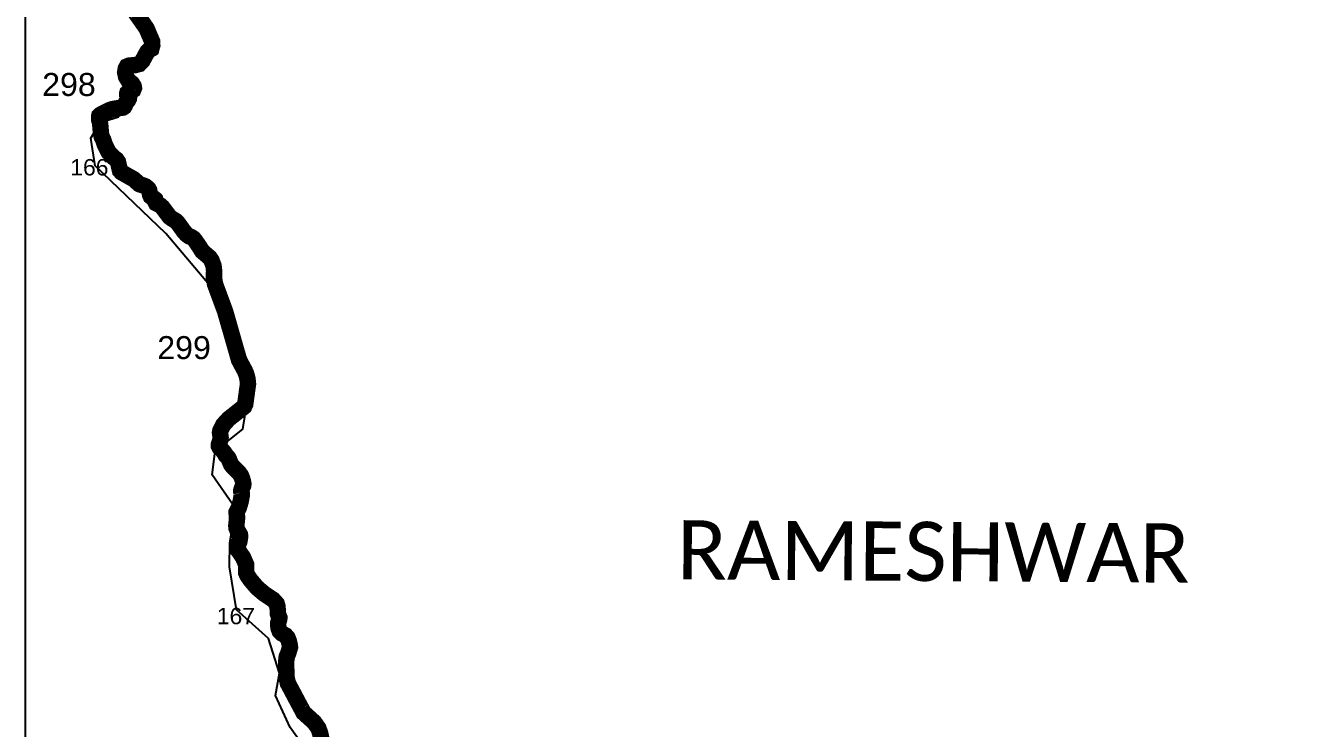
# Model space of a CAD drawing. Header units: metres. Extents: x 0 to 561379, y 0 to 4092696.
# Drawn here: x 319714 to 323576, y 1827166 to 1829308 of the extents above; entities that cross this region are included whole.
import ezdxf

# ---------------------------------------------------------------- set-up
doc = ezdxf.new("R2010")
doc.units = ezdxf.units.M
for name, color, linetype in [('COASTLINE', 5, 'Continuous'), ('NATURALLY PROTECTED', 3, 'Continuous'), ('UNPROTECTED', 130, 'Continuous'), ('VILLAGE BOUNDRY', 32, 'Continuous'), ('VILLAGE NAME', 1, 'Continuous')]:
    doc.layers.add(name, color=color, linetype=linetype)
doc.styles.get("Standard").update_dxf_attribs({"font": 'arial.ttf'})
picture_1 = doc.add_image_def('image1.ecw', size_in_pixel=(466537, 1349983.0))

msp = doc.modelspace()

# ---------------------------------------------------------------- linework, layer by layer
at = {"layer": 'COASTLINE', "flags": 128}
msp.add_lwpolyline([(320064.7, 1829325.7), (320083.5, 1829299), (320091.5, 1829280.2), (320096.3, 1829269.1), (320100.4, 1829259.3), (320101, 1829247.9), (320098.1, 1829236.8), (320090.4, 1829232.5), (320085.2, 1829226.8), (320078, 1829213.4), (320070.9, 1829200.2), (320061.8, 1829190.8), (320049.2, 1829187.4), (320040.2, 1829186.6), (320030.3, 1829185.7), (320023.7, 1829183), (320020.3, 1829176.8), (320018.3, 1829165.3), (320021.1, 1829151.8), (320028.8, 1829139.2), (320038.9, 1829131.6), (320044, 1829123.7), (320045.1, 1829117.5), (320042.8, 1829111.8), (320038.2, 1829109.2), (320036, 1829108.7), (320033.6, 1829108.8), (320031.9, 1829109.3), (320030.8, 1829109.3), (320030, 1829109), (320029.5, 1829108.3), (320028.5, 1829106.6), (320027.5, 1829104.3), (320026.7, 1829103.2), (320025.7, 1829102.6), (320024.9, 1829102), (320024.7, 1829101.3), (320024.7, 1829100.6), (320025.6, 1829099.6), (320027.2, 1829097.4), (320028.9, 1829091.9), (320030.1, 1829087.8), (320029.8, 1829085.2), (320027.4, 1829080.4), (320023.1, 1829075.5), (320020.3, 1829072.1), (320018.5, 1829067.2), (320017.2, 1829063.5), (320015.2, 1829060.2), (320011.1, 1829057.7), (320006.7, 1829057), (319998.1, 1829056.3), (319979.4, 1829053.2), (319970.4, 1829050), (319965.9, 1829048), (319952.8, 1829041.2), (319942.7, 1829036), (319939.6, 1829033), (319938.9, 1829029.8), (319938.8, 1829022.3), (319941, 1829014.3), (319942.3, 1829006.4), (319943.3, 1828995.7), (319944.7, 1828977.5), (319947.2, 1828968), (319951.6, 1828959.7), (319955.9, 1828946), (319962.3, 1828933.2), (319968, 1828921.9), (319981.1, 1828907.6), (319991.5, 1828899.7), (319996.5, 1828892.2), (319999.9, 1828877.2), (320002.7, 1828865.5), (320007.4, 1828860.6), (320023.7, 1828851.4), (320044.2, 1828839.8), (320053.6, 1828831.5), (320060.6, 1828825.3), (320064.4, 1828823.4), (320071.9, 1828821.3), (320080, 1828818), (320086.1, 1828813.2), (320089.3, 1828810), (320091.6, 1828805.9), (320092.8, 1828799.7), (320094.3, 1828791.9), (320096.3, 1828787.5), (320101.6, 1828783.4), (320107.6, 1828780.2), (320109.7, 1828778.3), (320110.3, 1828775.1), (320110.7, 1828770.1), (320112.4, 1828766.8), (320117.9, 1828763.9), (320125.3, 1828759.9), (320131.8, 1828754.1), (320139.8, 1828743.4), (320146.7, 1828734.1), (320153, 1828725.7), (320160.1, 1828720.1), (320171.8, 1828713.1), (320178.4, 1828707), (320186, 1828696.4), (320196.5, 1828681.6), (320204.9, 1828672.1), (320212.8, 1828666), (320219.9, 1828663.4), (320226.8, 1828658.8), (320232.6, 1828651.5), (320243.7, 1828635.3), (320253.2, 1828620.1), (320259.6, 1828614.6), (320268.8, 1828606.9), (320275.9, 1828600.8), (320281.3, 1828592.6), (320287.6, 1828576), (320289.2, 1828562.2), (320288.9, 1828539.7), (320292.1, 1828520.2), (320322.8, 1828437.5), (320365.5, 1828288.7), (320382.9, 1828256.5), (320387.3, 1828246.1), (320391, 1828232.2), (320392.7, 1828216), (320390.3, 1828199), (320386.3, 1828169.7), (320384.1, 1828154), (320380.7, 1828146.9), (320375.1, 1828142.4), (320365.4, 1828134.7), (320350.7, 1828123), (320333.9, 1828109.8), (320316.9, 1828091.2), (320313.6, 1828084.5), (320310.2, 1828077.7), (320308.2, 1828073.5), (320307.3, 1828067.7), (320308.3, 1828060.5), (320309.3, 1828052.7), (320308.4, 1828045.7), (320306.3, 1828039.3), (320304.1, 1828032.5), (320304.2, 1828026.4), (320306.5, 1828021.9), (320314.1, 1828014.3), (320319.6, 1828007.5), (320322.1, 1828004), (320324, 1827999.9), (320325.5, 1827997.8), (320328.5, 1827995.4), (320332.8, 1827990.5), (320335.1, 1827985.7), (320337, 1827980.6), (320340.8, 1827971.4), (320344.7, 1827966), (320350.6, 1827960), (320353.6, 1827957), (320359.3, 1827951.2), (320365.6, 1827944.9), (320371.3, 1827936.9), (320374.8, 1827928.2), (320377.1, 1827919.9), (320378.6, 1827911.6), (320377.9, 1827906.4), (320376.3, 1827902.9), (320374, 1827898), (320372.3, 1827892.9), (320371.8, 1827890.5), (320372.2, 1827887.3), (320373.7, 1827882.3), (320374, 1827878.6), (320372.3, 1827869.3), (320370.1, 1827857.3), (320364.7, 1827839.1), (320360.7, 1827831.3), (320358, 1827826), (320358, 1827821), (320359.1, 1827813), (320359, 1827804), (320358.1, 1827795.1), (320356.9, 1827784.1), (320357.6, 1827777.3), (320360.1, 1827770.9), (320364.7, 1827762.8), (320368.3, 1827756.4), (320368.9, 1827751.6), (320367.5, 1827742.7), (320366.3, 1827735.6), (320364.2, 1827731), (320360.8, 1827723.4), (320359.8, 1827717.2), (320362.5, 1827709.8), (320369, 1827700.2), (320377.2, 1827688.2), (320382.8, 1827675.5), (320386.7, 1827666.5), (320386.9, 1827651), (320387, 1827641), (320390.1, 1827633.9), (320399.4, 1827619.9), (320420.3, 1827595.3), (320441.3, 1827577.5), (320456.3, 1827567.5), (320469.2, 1827558.9), (320480, 1827546.8), (320482.6, 1827537.8), (320483.4, 1827524.8), (320483.9, 1827515.6), (320485.9, 1827510.6), (320488.3, 1827504.5), (320487.9, 1827499.5), (320484.9, 1827489.2), (320484.3, 1827482.3), (320485.9, 1827471.6), (320489.3, 1827462.4), (320495.9, 1827456), (320506.9, 1827450.2), (320512.6, 1827443.9), (320516.7, 1827434.1), (320519.4, 1827423.4), (320520.6, 1827414), (320518.3, 1827406.2), (320515.2, 1827395.8), (320510.6, 1827385), (320508.8, 1827368.7), (320509.3, 1827348.5), (320509.9, 1827323.6), (320514, 1827304.5), (320522.4, 1827288.9), (320537.6, 1827260.3), (320551.4, 1827234.4), (320561.9, 1827214.8), (320576.5, 1827201.6), (320594.2, 1827185.6), (320606.9, 1827167.7), (320612.6, 1827151.9)], dxfattribs=at)
at = {"layer": 'NATURALLY PROTECTED', "const_width": 50, "flags": 128}
for points in [[(320052.6, 1829343), (320064.7, 1829325.7), (320083.5, 1829299), (320091.5, 1829280.2), (320096.3, 1829269.1), (320100.4, 1829259.3), (320101, 1829247.9), (320098.1, 1829236.8), (320090.4, 1829232.5), (320085.2, 1829226.8), (320078, 1829213.4), (320070.9, 1829200.2), (320061.8, 1829190.8), (320049.2, 1829187.4), (320040.2, 1829186.6), (320030.3, 1829185.7), (320023.7, 1829183), (320020.3, 1829176.8), (320018.3, 1829165.3), (320021.1, 1829151.8), (320028.8, 1829139.2), (320038.9, 1829131.6), (320044, 1829123.7), (320045.1, 1829117.5), (320042.8, 1829111.8), (320038.2, 1829109.2), (320036, 1829108.7), (320033.6, 1829108.8), (320031.9, 1829109.3), (320030.8, 1829109.3), (320030, 1829109), (320029.5, 1829108.3), (320028.5, 1829106.6), (320027.5, 1829104.3), (320026.7, 1829103.2), (320025.7, 1829102.6), (320024.9, 1829102), (320024.7, 1829101.3), (320024.7, 1829100.6), (320025.6, 1829099.6), (320027.2, 1829097.4), (320028.9, 1829091.9), (320030.1, 1829087.8), (320029.8, 1829085.2), (320027.4, 1829080.4), (320023.1, 1829075.5), (320020.3, 1829072.1), (320018.5, 1829067.2), (320017.2, 1829063.5), (320015.2, 1829060.2), (320011.1, 1829057.7), (320006.7, 1829057), (319998.1, 1829056.3), (319979.4, 1829053.2), (319970.4, 1829050), (319965.9, 1829048), (319962.6, 1829046.3)], [(320054.4, 1828830.8), (320060.6, 1828825.3), (320064.4, 1828823.4), (320071.9, 1828821.3), (320080, 1828818), (320086.1, 1828813.2), (320089.3, 1828810), (320091.6, 1828805.9), (320092.8, 1828799.7), (320094.3, 1828791.9), (320096.3, 1828787.5), (320101.6, 1828783.4), (320107.6, 1828780.2), (320109.7, 1828778.3), (320110.3, 1828775.1), (320110.7, 1828770.1), (320112.4, 1828766.8), (320117.9, 1828763.9), (320125.3, 1828759.9), (320131.8, 1828754.1), (320139.8, 1828743.4), (320146.7, 1828734.1), (320153, 1828725.7), (320160.1, 1828720.1), (320171.8, 1828713.1), (320178.4, 1828707), (320186, 1828696.4), (320196.5, 1828681.6), (320204.9, 1828672.1), (320212.8, 1828666), (320219.9, 1828663.4), (320226.8, 1828658.8), (320232.6, 1828651.5), (320243.7, 1828635.3), (320253.2, 1828620.1), (320259.6, 1828614.6), (320268.8, 1828606.9), (320275.9, 1828600.8), (320281.3, 1828592.6), (320287.6, 1828576), (320289.2, 1828562.2), (320288.9, 1828539.7), (320292.1, 1828520.2), (320322.8, 1828437.5), (320365.5, 1828288.7), (320382.9, 1828256.5), (320387.3, 1828246.1), (320391, 1828232.2), (320392.7, 1828216), (320390.3, 1828199), (320386.3, 1828169.7), (320384.1, 1828154), (320380.7, 1828146.9), (320375.1, 1828142.4), (320365.4, 1828134.7), (320350.7, 1828123), (320333.9, 1828109.8), (320316.9, 1828091.2), (320313.6, 1828084.5), (320310.2, 1828077.7), (320308.2, 1828073.5), (320307.3, 1828067.7), (320308.3, 1828060.5), (320309.3, 1828052.7), (320308.4, 1828045.7), (320306.3, 1828039.3), (320304.1, 1828032.5), (320304.2, 1828026.4), (320306.5, 1828021.9), (320314.1, 1828014.3), (320319.6, 1828007.5), (320322.1, 1828004), (320324, 1827999.9), (320325.5, 1827997.8), (320328.5, 1827995.4), (320332.8, 1827990.5), (320335.1, 1827985.7), (320337, 1827980.6), (320340.8, 1827971.4), (320344.7, 1827966), (320350.6, 1827960), (320353.6, 1827957), (320359.3, 1827951.2), (320365.6, 1827944.9), (320371.3, 1827936.9), (320374.8, 1827928.2), (320377.1, 1827919.9), (320378.6, 1827911.6), (320377.9, 1827906.4), (320376.3, 1827902.9), (320374, 1827898), (320372.3, 1827892.9), (320371.8, 1827890.5), (320372.2, 1827887.3), (320372.6, 1827885.8)], [(320555.3, 1827227.3), (320561.9, 1827214.8), (320576.5, 1827201.6), (320594.2, 1827185.6), (320606.9, 1827167.7), (320612.6, 1827151.9), (320617.5, 1827129.9), (320615.3, 1827116.4), (320605.4, 1827102.1), (320593, 1827091.9), (320581.1, 1827077.6), (320579, 1827074.5)]]:
    msp.add_lwpolyline(points, dxfattribs=at)
at = {"layer": 'UNPROTECTED', "const_width": 50, "flags": 128}
for points in [[(319962.6, 1829046.3), (319952.8, 1829041.2), (319942.7, 1829036), (319939.6, 1829033), (319938.9, 1829029.8), (319938.8, 1829022.3), (319941, 1829014.3), (319942.3, 1829006.4), (319943.3, 1828995.7), (319944.7, 1828977.5), (319947.2, 1828968), (319951.6, 1828959.7), (319955.9, 1828946), (319962.3, 1828933.2), (319968, 1828921.9), (319981.1, 1828907.6), (319991.5, 1828899.7), (319996.5, 1828892.2), (319999.9, 1828877.2), (320002.7, 1828865.5), (320007.4, 1828860.6), (320023.7, 1828851.4), (320044.2, 1828839.8), (320053.6, 1828831.5), (320054.4, 1828830.8)], [(320372.6, 1827885.8), (320373.7, 1827882.3), (320374, 1827878.6), (320372.3, 1827869.3), (320370.1, 1827857.3), (320364.7, 1827839.1), (320360.7, 1827831.3), (320358, 1827826), (320358, 1827821), (320359.1, 1827813), (320359, 1827804), (320358.1, 1827795.1), (320356.9, 1827784.1), (320357.6, 1827777.3), (320360.1, 1827770.9), (320364.7, 1827762.8), (320368.3, 1827756.4), (320368.9, 1827751.6), (320367.5, 1827742.7), (320366.3, 1827735.6), (320364.2, 1827731), (320360.8, 1827723.4), (320359.8, 1827717.2), (320362.5, 1827709.8), (320369, 1827700.2), (320377.2, 1827688.2), (320382.8, 1827675.5), (320386.7, 1827666.5), (320386.9, 1827651), (320387, 1827641), (320390.1, 1827633.9), (320399.4, 1827619.9), (320420.3, 1827595.3), (320441.3, 1827577.5), (320456.3, 1827567.5), (320469.2, 1827558.9), (320480, 1827546.8), (320482.6, 1827537.8), (320483.4, 1827524.8), (320483.9, 1827515.6), (320485.9, 1827510.6), (320488.3, 1827504.5), (320487.9, 1827499.5), (320484.9, 1827489.2), (320484.3, 1827482.3), (320485.9, 1827471.6), (320489.3, 1827462.4), (320495.9, 1827456), (320506.9, 1827450.2), (320512.6, 1827443.9), (320516.7, 1827434.1), (320519.4, 1827423.4), (320520.6, 1827414), (320518.3, 1827406.2), (320515.2, 1827395.8), (320510.6, 1827385), (320508.8, 1827368.7), (320509.3, 1827348.5), (320509.9, 1827323.6), (320514, 1827304.5), (320522.4, 1827288.9), (320537.6, 1827260.3), (320551.4, 1827234.4), (320555.3, 1827227.3)]]:
    msp.add_lwpolyline(points, dxfattribs=at)
at = {"layer": 'VILLAGE BOUNDRY'}
msp.add_polyline3d([(320602.2, 1827056.1, 0), (320521.5, 1827169.4, 0), (320476.7, 1827267.2, 0), (320489, 1827334.9, 0), (320455.5, 1827441.1, 0), (320358, 1827528.1, 0), (320336, 1827659, 0), (320337.7, 1827730.9, 0), (320354.9, 1827836.9, 0), (320283.9, 1827939.7, 0), (320292.5, 1828011.4, 0), (320376.5, 1828077.9, 0), (320388.6, 1828153.1, 0), (320381.2, 1828268.9, 0), (320329.5, 1828391.8, 0), (320291.7, 1828497.6, 0), (320142.5, 1828674.3, 0), (319927.1, 1828880.9, 0), (319914.1, 1828964.3, 0), (319942.3, 1829012.5, 0), (319998.2, 1829029.4, 0), (320029.7, 1829084.1, 0), (320048.1, 1829206.8, 0), (320086.6, 1829213.3, 0), (320078, 1829271.2, 0), (320004.4, 1829371, 0)], dxfattribs=at)

# ---------------------------------------------------------------- texts
at = {"layer": 'NATURALLY PROTECTED', "char_height": 70, "attachment_point": 1}
for s, insert in [('298', (319765.5, 1829163.2)), ('299', (320116.2, 1828361.7))]:
    msp.add_mtext_dynamic_manual_height_columns(s, width=95.172, gutter_width=1, heights=[0], dxfattribs=dict(at, insert=insert))
at = {"layer": 'UNPROTECTED', "char_height": 50, "attachment_point": 1}
for s, insert in [('\\pxt1;166', (319851, 1828901.1)), ('\\pxt1;167', (320297.5, 1827534.1))]:
    msp.add_mtext_dynamic_manual_height_columns(s, width=70.183, gutter_width=1, heights=[0], dxfattribs=dict(at, insert=insert))
at = {"layer": 'VILLAGE NAME', "insert": (321700.3, 1827801.3), "char_height": 180.345, "attachment_point": 1, "rotation": 359.6139}
msp.add_mtext_dynamic_manual_height_columns('{\\fCalibri|b0|i0|c0|p34;RAMESHWAR}', width=1779.605, gutter_width=901.7, heights=[0], dxfattribs=at)
msp.add_mtext_dynamic_manual_height_columns('{\\fCalibri|b0|i0|c0|p34;RAMESHWAR}', width=1779.605, gutter_width=901.7, heights=[0], dxfattribs=at)

# ---------------------------------------------------------------- pictures from other files: only their frames are drawn
image = msp.add_image(picture_1, insert=(319714.2, 1791012.4), size_in_units=(13996.1, 40499.5))
image.dxf.flags = 7

doc.saveas('drawing.dxf')
